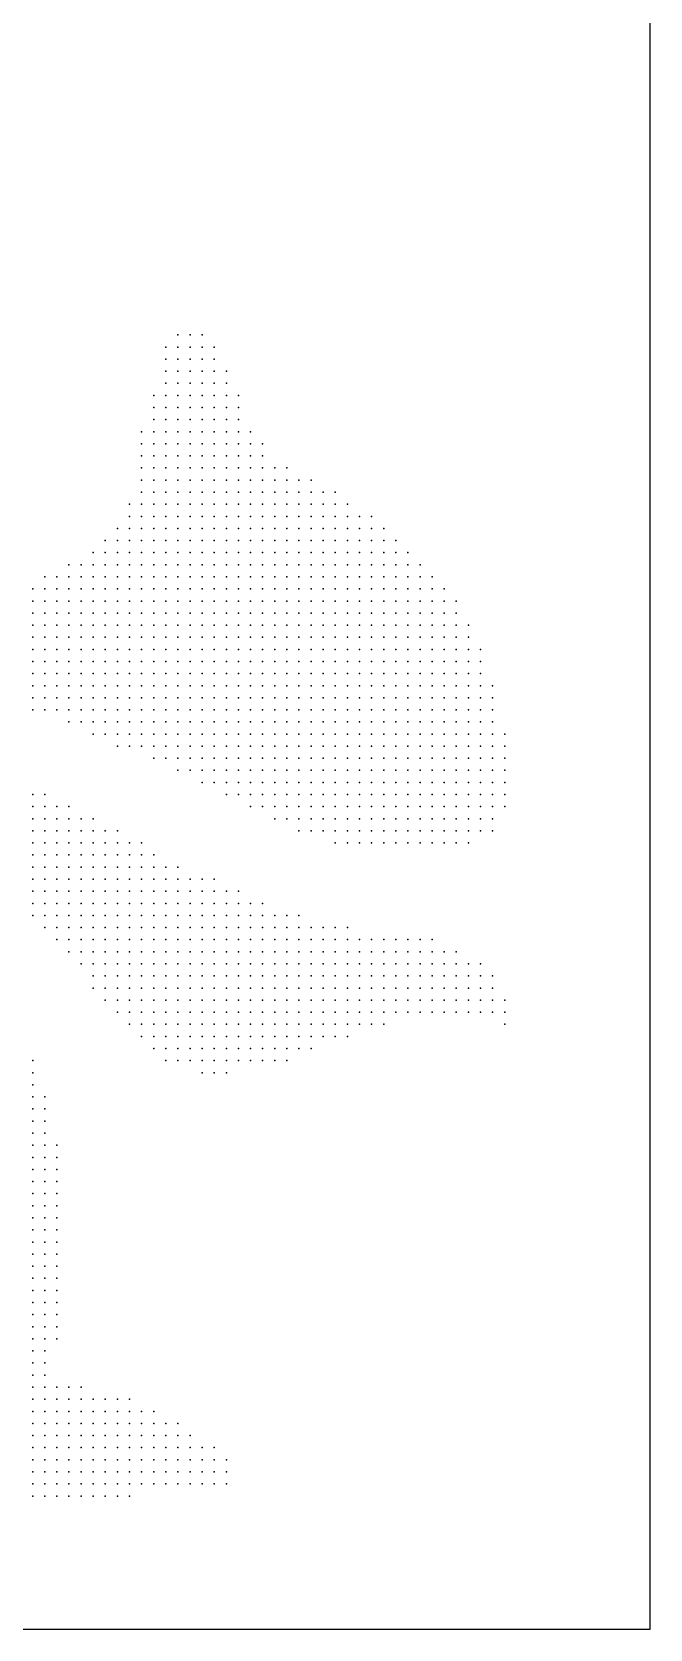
# Model space of a CAD drawing. Header units: millimetres. Extents: x 2848 to 6961, y 1568 to 7914.
# Drawn here: x 3087.2 to 3138.3, y 1580.3 to 1712.3 of the extents above; entities that cross this region are included whole.
import ezdxf

# ---------------------------------------------------------------- set-up
doc = ezdxf.new("R2010")
doc.units = ezdxf.units.MM
doc.header["$PDSIZE"] = -2

msp = doc.modelspace()

# ---------------------------------------------------------------- linework, layer by layer
msp.add_lwpolyline([(2998.28, 1580.29), (3138.28, 1580.29), (3138.28, 1720.29), (2998.28, 1720.29)], close=True)
at = {"color": 30, "true_color": 0xf0820b}
for p in [(3099.28, 1687.29), (3100.28, 1687.29), (3101.28, 1687.29), (3098.28, 1686.29), (3098.28, 1685.29), (3099.28, 1686.29), (3099.28, 1685.29), (3100.28, 1686.29), (3100.28, 1685.29), (3101.28, 1686.29), (3101.28, 1685.29), (3102.28, 1686.29), (3102.28, 1685.29), (3098.28, 1684.29), (3099.28, 1684.29), (3100.28, 1684.29), (3101.28, 1684.29), (3102.28, 1684.29), (3103.28, 1684.29), (3098.28, 1683.29), (3099.28, 1683.29), (3100.28, 1683.29), (3101.28, 1683.29), (3102.28, 1683.29), (3103.28, 1683.29), (3097.28, 1682.29), (3097.28, 1681.29), (3098.28, 1682.29), (3098.28, 1681.29), (3099.28, 1682.29), (3099.28, 1681.29), (3100.28, 1682.29), (3100.28, 1681.29), (3101.28, 1682.29), (3101.28, 1681.29), (3102.28, 1682.29), (3102.28, 1681.29), (3103.28, 1682.29), (3103.28, 1681.29), (3104.28, 1682.29), (3104.28, 1681.29), (3097.28, 1680.29), (3098.28, 1680.29), (3099.28, 1680.29), (3100.28, 1680.29), (3101.28, 1680.29), (3102.28, 1680.29), (3103.28, 1680.29), (3104.28, 1680.29), (3096.28, 1679.29), (3097.28, 1679.29), (3098.28, 1679.29), (3099.28, 1679.29), (3100.28, 1679.29), (3101.28, 1679.29), (3102.28, 1679.29), (3103.28, 1679.29), (3104.28, 1679.29), (3105.28, 1679.29), (3096.28, 1678.29), (3096.28, 1677.29), (3097.28, 1678.29), (3097.28, 1677.29), (3098.28, 1678.29), (3098.28, 1677.29), (3099.28, 1678.29), (3099.28, 1677.29), (3100.28, 1678.29), (3100.28, 1677.29), (3101.28, 1678.29), (3101.28, 1677.29), (3102.28, 1678.29), (3102.28, 1677.29), (3103.28, 1678.29), (3103.28, 1677.29), (3104.28, 1678.29), (3104.28, 1677.29), (3105.28, 1678.29), (3105.28, 1677.29), (3106.28, 1678.29), (3106.28, 1677.29), (3096.28, 1676.29), (3097.28, 1676.29), (3098.28, 1676.29), (3099.28, 1676.29), (3100.28, 1676.29), (3101.28, 1676.29), (3102.28, 1676.29), (3103.28, 1676.29), (3104.28, 1676.29), (3105.28, 1676.29), (3106.28, 1676.29), (3107.28, 1676.29), (3108.28, 1676.29), (3096.28, 1675.29), (3097.28, 1675.29), (3098.28, 1675.29), (3099.28, 1675.29), (3100.28, 1675.29), (3101.28, 1675.29), (3102.28, 1675.29), (3103.28, 1675.29), (3104.28, 1675.29), (3105.28, 1675.29), (3106.28, 1675.29), (3107.28, 1675.29), (3108.28, 1675.29), (3109.28, 1675.29), (3110.28, 1675.29), (3095.28, 1673.29), (3096.28, 1674.29), (3096.28, 1673.29), (3097.28, 1674.29), (3097.28, 1673.29), (3098.28, 1674.29), (3098.28, 1673.29), (3099.28, 1674.29), (3099.28, 1673.29), (3100.28, 1674.29), (3100.28, 1673.29), (3101.28, 1674.29), (3101.28, 1673.29), (3102.28, 1674.29), (3102.28, 1673.29), (3103.28, 1674.29), (3103.28, 1673.29), (3104.28, 1674.29), (3104.28, 1673.29), (3105.28, 1674.29), (3105.28, 1673.29), (3106.28, 1674.29), (3106.28, 1673.29), (3107.28, 1674.29), (3107.28, 1673.29), (3108.28, 1674.29), (3108.28, 1673.29), (3109.28, 1674.29), (3109.28, 1673.29), (3110.28, 1674.29), (3110.28, 1673.29), (3111.28, 1674.29), (3111.28, 1673.29), (3112.28, 1674.29), (3112.28, 1673.29), (3113.28, 1673.29), (3095.28, 1672.29), (3096.28, 1672.29), (3097.28, 1672.29), (3098.28, 1672.29), (3099.28, 1672.29), (3100.28, 1672.29), (3101.28, 1672.29), (3102.28, 1672.29), (3103.28, 1672.29), (3104.28, 1672.29), (3105.28, 1672.29), (3106.28, 1672.29), (3107.28, 1672.29), (3108.28, 1672.29), (3109.28, 1672.29), (3110.28, 1672.29), (3111.28, 1672.29), (3112.28, 1672.29), (3113.28, 1672.29), (3114.28, 1672.29), (3115.28, 1672.29), (3094.28, 1671.29), (3095.28, 1671.29), (3096.28, 1671.29), (3097.28, 1671.29), (3098.28, 1671.29), (3099.28, 1671.29), (3100.28, 1671.29), (3101.28, 1671.29), (3102.28, 1671.29), (3103.28, 1671.29), (3104.28, 1671.29), (3105.28, 1671.29), (3106.28, 1671.29), (3107.28, 1671.29), (3108.28, 1671.29), (3109.28, 1671.29), (3110.28, 1671.29), (3111.28, 1671.29), (3112.28, 1671.29), (3113.28, 1671.29), (3114.28, 1671.29), (3115.28, 1671.29), (3116.28, 1671.29), (3092.28, 1669.29), (3093.28, 1670.29), (3093.28, 1669.29), (3094.28, 1670.29), (3094.28, 1669.29), (3095.28, 1670.29), (3095.28, 1669.29), (3096.28, 1670.29), (3096.28, 1669.29), (3097.28, 1670.29), (3097.28, 1669.29), (3098.28, 1670.29), (3098.28, 1669.29), (3099.28, 1670.29), (3099.28, 1669.29), (3100.28, 1670.29), (3100.28, 1669.29), (3101.28, 1670.29), (3101.28, 1669.29), (3102.28, 1670.29), (3102.28, 1669.29), (3103.28, 1670.29), (3103.28, 1669.29), (3104.28, 1670.29), (3104.28, 1669.29), (3105.28, 1670.29), (3105.28, 1669.29), (3106.28, 1670.29), (3106.28, 1669.29), (3107.28, 1670.29), (3107.28, 1669.29), (3108.28, 1670.29), (3108.28, 1669.29), (3109.28, 1670.29), (3109.28, 1669.29), (3110.28, 1670.29), (3110.28, 1669.29), (3111.28, 1670.29), (3111.28, 1669.29), (3112.28, 1670.29), (3112.28, 1669.29), (3113.28, 1670.29), (3113.28, 1669.29), (3114.28, 1670.29), (3114.28, 1669.29), (3115.28, 1670.29), (3115.28, 1669.29), (3116.28, 1670.29), (3116.28, 1669.29), (3117.28, 1670.29), (3117.28, 1669.29), (3118.28, 1669.29), (3090.28, 1668.29), (3091.28, 1668.29), (3092.28, 1668.29), (3093.28, 1668.29), (3094.28, 1668.29), (3095.28, 1668.29), (3096.28, 1668.29), (3097.28, 1668.29), (3098.28, 1668.29), (3099.28, 1668.29), (3100.28, 1668.29), (3101.28, 1668.29), (3102.28, 1668.29), (3103.28, 1668.29), (3104.28, 1668.29), (3105.28, 1668.29), (3106.28, 1668.29), (3107.28, 1668.29), (3108.28, 1668.29), (3109.28, 1668.29), (3110.28, 1668.29), (3111.28, 1668.29), (3112.28, 1668.29), (3113.28, 1668.29), (3114.28, 1668.29), (3115.28, 1668.29), (3116.28, 1668.29), (3117.28, 1668.29), (3118.28, 1668.29), (3119.28, 1668.29), (3088.28, 1667.29), (3089.28, 1667.29), (3090.28, 1667.29), (3091.28, 1667.29), (3092.28, 1667.29), (3093.28, 1667.29), (3094.28, 1667.29), (3095.28, 1667.29), (3096.28, 1667.29), (3097.28, 1667.29), (3098.28, 1667.29), (3099.28, 1667.29), (3100.28, 1667.29), (3101.28, 1667.29), (3102.28, 1667.29), (3103.28, 1667.29), (3104.28, 1667.29), (3105.28, 1667.29), (3106.28, 1667.29), (3107.28, 1667.29), (3108.28, 1667.29), (3109.28, 1667.29), (3110.28, 1667.29), (3111.28, 1667.29), (3112.28, 1667.29), (3113.28, 1667.29), (3114.28, 1667.29), (3115.28, 1667.29), (3116.28, 1667.29), (3117.28, 1667.29), (3118.28, 1667.29), (3119.28, 1667.29), (3120.28, 1667.29), (3087.28, 1666.29), (3087.28, 1665.29), (3088.28, 1666.29), (3088.28, 1665.29), (3089.28, 1666.29), (3089.28, 1665.29), (3090.28, 1666.29), (3090.28, 1665.29), (3091.28, 1666.29), (3091.28, 1665.29), (3092.28, 1666.29), (3092.28, 1665.29), (3093.28, 1666.29), (3093.28, 1665.29), (3094.28, 1666.29), (3094.28, 1665.29), (3095.28, 1666.29), (3095.28, 1665.29), (3096.28, 1666.29), (3096.28, 1665.29), (3097.28, 1666.29), (3097.28, 1665.29), (3098.28, 1666.29), (3098.28, 1665.29), (3099.28, 1666.29), (3099.28, 1665.29), (3100.28, 1666.29), (3100.28, 1665.29), (3101.28, 1666.29), (3101.28, 1665.29), (3102.28, 1666.29), (3102.28, 1665.29), (3103.28, 1666.29), (3103.28, 1665.29), (3104.28, 1666.29), (3104.28, 1665.29), (3105.28, 1666.29), (3105.28, 1665.29), (3106.28, 1666.29), (3106.28, 1665.29), (3107.28, 1666.29), (3107.28, 1665.29), (3108.28, 1666.29), (3108.28, 1665.29), (3109.28, 1666.29), (3109.28, 1665.29), (3110.28, 1666.29), (3110.28, 1665.29), (3111.28, 1666.29), (3111.28, 1665.29), (3112.28, 1666.29), (3112.28, 1665.29), (3113.28, 1666.29), (3113.28, 1665.29), (3114.28, 1666.29), (3114.28, 1665.29), (3115.28, 1666.29), (3115.28, 1665.29), (3116.28, 1666.29), (3116.28, 1665.29), (3117.28, 1666.29), (3117.28, 1665.29), (3118.28, 1666.29), (3118.28, 1665.29), (3119.28, 1666.29), (3119.28, 1665.29), (3120.28, 1666.29), (3120.28, 1665.29), (3121.28, 1666.29), (3121.28, 1665.29), (3122.28, 1665.29), (3087.28, 1664.29), (3088.28, 1664.29), (3089.28, 1664.29), (3090.28, 1664.29), (3091.28, 1664.29), (3092.28, 1664.29), (3093.28, 1664.29), (3094.28, 1664.29), (3095.28, 1664.29), (3096.28, 1664.29), (3097.28, 1664.29), (3098.28, 1664.29), (3099.28, 1664.29), (3100.28, 1664.29), (3101.28, 1664.29), (3102.28, 1664.29), (3103.28, 1664.29), (3104.28, 1664.29), (3105.28, 1664.29), (3106.28, 1664.29), (3107.28, 1664.29), (3108.28, 1664.29), (3109.28, 1664.29), (3110.28, 1664.29), (3111.28, 1664.29), (3112.28, 1664.29), (3113.28, 1664.29), (3114.28, 1664.29), (3115.28, 1664.29), (3116.28, 1664.29), (3117.28, 1664.29), (3118.28, 1664.29), (3119.28, 1664.29), (3120.28, 1664.29), (3121.28, 1664.29), (3122.28, 1664.29), (3087.28, 1663.29), (3088.28, 1663.29), (3089.28, 1663.29), (3090.28, 1663.29), (3091.28, 1663.29), (3092.28, 1663.29), (3093.28, 1663.29), (3094.28, 1663.29), (3095.28, 1663.29), (3096.28, 1663.29), (3097.28, 1663.29), (3098.28, 1663.29), (3099.28, 1663.29), (3100.28, 1663.29), (3101.28, 1663.29), (3102.28, 1663.29), (3103.28, 1663.29), (3104.28, 1663.29), (3105.28, 1663.29), (3106.28, 1663.29), (3107.28, 1663.29), (3108.28, 1663.29), (3109.28, 1663.29), (3110.28, 1663.29), (3111.28, 1663.29), (3112.28, 1663.29), (3113.28, 1663.29), (3114.28, 1663.29), (3115.28, 1663.29), (3116.28, 1663.29), (3117.28, 1663.29), (3118.28, 1663.29), (3119.28, 1663.29), (3120.28, 1663.29), (3121.28, 1663.29), (3122.28, 1663.29), (3123.28, 1663.29), (3087.28, 1662.29), (3087.28, 1661.29), (3088.28, 1662.29), (3088.28, 1661.29), (3089.28, 1662.29), (3089.28, 1661.29), (3090.28, 1662.29), (3090.28, 1661.29), (3091.28, 1662.29), (3091.28, 1661.29), (3092.28, 1662.29), (3092.28, 1661.29), (3093.28, 1662.29), (3093.28, 1661.29), (3094.28, 1662.29), (3094.28, 1661.29), (3095.28, 1662.29), (3095.28, 1661.29), (3096.28, 1662.29), (3096.28, 1661.29), (3097.28, 1662.29), (3097.28, 1661.29), (3098.28, 1662.29), (3098.28, 1661.29), (3099.28, 1662.29), (3099.28, 1661.29), (3100.28, 1662.29), (3100.28, 1661.29), (3101.28, 1662.29), (3101.28, 1661.29), (3102.28, 1662.29), (3102.28, 1661.29), (3103.28, 1662.29), (3103.28, 1661.29), (3104.28, 1662.29), (3104.28, 1661.29), (3105.28, 1662.29), (3105.28, 1661.29), (3106.28, 1662.29), (3106.28, 1661.29), (3107.28, 1662.29), (3107.28, 1661.29), (3108.28, 1662.29), (3108.28, 1661.29), (3109.28, 1662.29), (3109.28, 1661.29), (3110.28, 1662.29), (3110.28, 1661.29), (3111.28, 1662.29), (3111.28, 1661.29), (3112.28, 1662.29), (3112.28, 1661.29), (3113.28, 1662.29), (3113.28, 1661.29), (3114.28, 1662.29), (3114.28, 1661.29), (3115.28, 1662.29), (3115.28, 1661.29), (3116.28, 1662.29), (3116.28, 1661.29), (3117.28, 1662.29), (3117.28, 1661.29), (3118.28, 1662.29), (3118.28, 1661.29), (3119.28, 1662.29), (3119.28, 1661.29), (3120.28, 1662.29), (3120.28, 1661.29), (3121.28, 1662.29), (3121.28, 1661.29), (3122.28, 1662.29), (3122.28, 1661.29), (3123.28, 1662.29), (3123.28, 1661.29), (3124.28, 1661.29), (3087.28, 1660.29), (3088.28, 1660.29), (3089.28, 1660.29), (3090.28, 1660.29), (3091.28, 1660.29), (3092.28, 1660.29), (3093.28, 1660.29), (3094.28, 1660.29), (3095.28, 1660.29), (3096.28, 1660.29), (3097.28, 1660.29), (3098.28, 1660.29), (3099.28, 1660.29), (3100.28, 1660.29), (3101.28, 1660.29), (3102.28, 1660.29), (3103.28, 1660.29), (3104.28, 1660.29), (3105.28, 1660.29), (3106.28, 1660.29), (3107.28, 1660.29), (3108.28, 1660.29), (3109.28, 1660.29), (3110.28, 1660.29), (3111.28, 1660.29), (3112.28, 1660.29), (3113.28, 1660.29), (3114.28, 1660.29), (3115.28, 1660.29), (3116.28, 1660.29), (3117.28, 1660.29), (3118.28, 1660.29), (3119.28, 1660.29), (3120.28, 1660.29), (3121.28, 1660.29), (3122.28, 1660.29), (3123.28, 1660.29), (3124.28, 1660.29), (3087.28, 1659.29), (3088.28, 1659.29), (3089.28, 1659.29), (3090.28, 1659.29), (3091.28, 1659.29), (3092.28, 1659.29), (3093.28, 1659.29), (3094.28, 1659.29), (3095.28, 1659.29), (3096.28, 1659.29), (3097.28, 1659.29), (3098.28, 1659.29), (3099.28, 1659.29), (3100.28, 1659.29), (3101.28, 1659.29), (3102.28, 1659.29), (3103.28, 1659.29), (3104.28, 1659.29), (3105.28, 1659.29), (3106.28, 1659.29), (3107.28, 1659.29), (3108.28, 1659.29), (3109.28, 1659.29), (3110.28, 1659.29), (3111.28, 1659.29), (3112.28, 1659.29), (3113.28, 1659.29), (3114.28, 1659.29), (3115.28, 1659.29), (3116.28, 1659.29), (3117.28, 1659.29), (3118.28, 1659.29), (3119.28, 1659.29), (3120.28, 1659.29), (3121.28, 1659.29), (3122.28, 1659.29), (3123.28, 1659.29), (3124.28, 1659.29), (3087.28, 1658.29), (3087.28, 1657.29), (3088.28, 1658.29), (3088.28, 1657.29), (3089.28, 1658.29), (3089.28, 1657.29), (3090.28, 1658.29), (3090.28, 1657.29), (3091.28, 1658.29), (3091.28, 1657.29), (3092.28, 1658.29), (3092.28, 1657.29), (3093.28, 1658.29), (3093.28, 1657.29), (3094.28, 1658.29), (3094.28, 1657.29), (3095.28, 1658.29), (3095.28, 1657.29), (3096.28, 1658.29), (3096.28, 1657.29), (3097.28, 1658.29), (3097.28, 1657.29), (3098.28, 1658.29), (3098.28, 1657.29), (3099.28, 1658.29), (3099.28, 1657.29), (3100.28, 1658.29), (3100.28, 1657.29), (3101.28, 1658.29), (3101.28, 1657.29), (3102.28, 1658.29), (3102.28, 1657.29), (3103.28, 1658.29), (3103.28, 1657.29), (3104.28, 1658.29), (3104.28, 1657.29), (3105.28, 1658.29), (3105.28, 1657.29), (3106.28, 1658.29), (3106.28, 1657.29), (3107.28, 1658.29), (3107.28, 1657.29), (3108.28, 1658.29), (3108.28, 1657.29), (3109.28, 1658.29), (3109.28, 1657.29), (3110.28, 1658.29), (3110.28, 1657.29), (3111.28, 1658.29), (3111.28, 1657.29), (3112.28, 1658.29), (3112.28, 1657.29), (3113.28, 1658.29), (3113.28, 1657.29), (3114.28, 1658.29), (3114.28, 1657.29), (3115.28, 1658.29), (3115.28, 1657.29), (3116.28, 1658.29), (3116.28, 1657.29), (3117.28, 1658.29), (3117.28, 1657.29), (3118.28, 1658.29), (3118.28, 1657.29), (3119.28, 1658.29), (3119.28, 1657.29), (3120.28, 1658.29), (3120.28, 1657.29), (3121.28, 1658.29), (3121.28, 1657.29), (3122.28, 1658.29), (3122.28, 1657.29), (3123.28, 1658.29), (3123.28, 1657.29), (3124.28, 1658.29), (3124.28, 1657.29), (3125.28, 1658.29), (3125.28, 1657.29), (3087.28, 1656.29), (3088.28, 1656.29), (3089.28, 1656.29), (3090.28, 1656.29), (3091.28, 1656.29), (3092.28, 1656.29), (3093.28, 1656.29), (3094.28, 1656.29), (3095.28, 1656.29), (3096.28, 1656.29), (3097.28, 1656.29), (3098.28, 1656.29), (3099.28, 1656.29), (3100.28, 1656.29), (3101.28, 1656.29), (3102.28, 1656.29), (3103.28, 1656.29), (3104.28, 1656.29), (3105.28, 1656.29), (3106.28, 1656.29), (3107.28, 1656.29), (3108.28, 1656.29), (3109.28, 1656.29), (3110.28, 1656.29), (3111.28, 1656.29), (3112.28, 1656.29), (3113.28, 1656.29), (3114.28, 1656.29), (3115.28, 1656.29), (3116.28, 1656.29), (3117.28, 1656.29), (3118.28, 1656.29), (3119.28, 1656.29), (3120.28, 1656.29), (3121.28, 1656.29), (3122.28, 1656.29), (3123.28, 1656.29), (3124.28, 1656.29), (3125.28, 1656.29), (3090.28, 1655.29), (3091.28, 1655.29), (3092.28, 1655.29), (3093.28, 1655.29), (3094.28, 1655.29), (3095.28, 1655.29), (3096.28, 1655.29), (3097.28, 1655.29), (3098.28, 1655.29), (3099.28, 1655.29), (3100.28, 1655.29), (3101.28, 1655.29), (3102.28, 1655.29), (3103.28, 1655.29), (3104.28, 1655.29), (3105.28, 1655.29), (3106.28, 1655.29), (3107.28, 1655.29), (3108.28, 1655.29), (3109.28, 1655.29), (3110.28, 1655.29), (3111.28, 1655.29), (3112.28, 1655.29), (3113.28, 1655.29), (3114.28, 1655.29), (3115.28, 1655.29), (3116.28, 1655.29), (3117.28, 1655.29), (3118.28, 1655.29), (3119.28, 1655.29), (3120.28, 1655.29), (3121.28, 1655.29), (3122.28, 1655.29), (3123.28, 1655.29), (3124.28, 1655.29), (3125.28, 1655.29), (3092.28, 1654.29), (3093.28, 1654.29), (3094.28, 1654.29), (3095.28, 1654.29), (3096.28, 1654.29), (3097.28, 1654.29), (3098.28, 1654.29), (3099.28, 1654.29), (3100.28, 1654.29), (3101.28, 1654.29), (3102.28, 1654.29), (3103.28, 1654.29), (3104.28, 1654.29), (3105.28, 1654.29), (3106.28, 1654.29), (3107.28, 1654.29), (3108.28, 1654.29), (3109.28, 1654.29), (3110.28, 1654.29), (3111.28, 1654.29), (3112.28, 1654.29), (3113.28, 1654.29), (3114.28, 1654.29), (3115.28, 1654.29), (3116.28, 1654.29), (3117.28, 1654.29), (3118.28, 1654.29), (3119.28, 1654.29), (3120.28, 1654.29), (3121.28, 1654.29), (3122.28, 1654.29), (3123.28, 1654.29), (3124.28, 1654.29), (3125.28, 1654.29), (3126.28, 1654.29), (3094.28, 1653.29), (3095.28, 1653.29), (3096.28, 1653.29), (3097.28, 1653.29), (3097.28, 1652.29), (3098.28, 1653.29), (3098.28, 1652.29), (3099.28, 1653.29), (3099.28, 1652.29), (3100.28, 1653.29), (3100.28, 1652.29), (3101.28, 1653.29), (3101.28, 1652.29), (3102.28, 1653.29), (3102.28, 1652.29), (3103.28, 1653.29), (3103.28, 1652.29), (3104.28, 1653.29), (3104.28, 1652.29), (3105.28, 1653.29), (3105.28, 1652.29), (3106.28, 1653.29), (3106.28, 1652.29), (3107.28, 1653.29), (3107.28, 1652.29), (3108.28, 1653.29), (3108.28, 1652.29), (3109.28, 1653.29), (3109.28, 1652.29), (3110.28, 1653.29), (3110.28, 1652.29), (3111.28, 1653.29), (3111.28, 1652.29), (3112.28, 1653.29), (3112.28, 1652.29), (3113.28, 1653.29), (3113.28, 1652.29), (3114.28, 1653.29), (3114.28, 1652.29), (3115.28, 1653.29), (3115.28, 1652.29), (3116.28, 1653.29), (3116.28, 1652.29), (3117.28, 1653.29), (3117.28, 1652.29), (3118.28, 1653.29), (3118.28, 1652.29), (3119.28, 1653.29), (3119.28, 1652.29), (3120.28, 1653.29), (3120.28, 1652.29), (3121.28, 1653.29), (3121.28, 1652.29), (3122.28, 1653.29), (3122.28, 1652.29), (3123.28, 1653.29), (3123.28, 1652.29), (3124.28, 1653.29), (3124.28, 1652.29), (3125.28, 1653.29), (3125.28, 1652.29), (3126.28, 1653.29), (3126.28, 1652.29), (3099.28, 1651.29), (3100.28, 1651.29), (3101.28, 1651.29), (3102.28, 1651.29), (3103.28, 1651.29), (3104.28, 1651.29), (3105.28, 1651.29), (3106.28, 1651.29), (3107.28, 1651.29), (3108.28, 1651.29), (3109.28, 1651.29), (3110.28, 1651.29), (3111.28, 1651.29), (3112.28, 1651.29), (3113.28, 1651.29), (3114.28, 1651.29), (3115.28, 1651.29), (3116.28, 1651.29), (3117.28, 1651.29), (3118.28, 1651.29), (3119.28, 1651.29), (3120.28, 1651.29), (3121.28, 1651.29), (3122.28, 1651.29), (3123.28, 1651.29), (3124.28, 1651.29), (3125.28, 1651.29), (3126.28, 1651.29), (3101.28, 1650.29), (3102.28, 1650.29), (3103.28, 1650.29), (3104.28, 1650.29), (3105.28, 1650.29), (3106.28, 1650.29), (3107.28, 1650.29), (3108.28, 1650.29), (3109.28, 1650.29), (3110.28, 1650.29), (3111.28, 1650.29), (3112.28, 1650.29), (3113.28, 1650.29), (3114.28, 1650.29), (3115.28, 1650.29), (3116.28, 1650.29), (3117.28, 1650.29), (3118.28, 1650.29), (3119.28, 1650.29), (3120.28, 1650.29), (3121.28, 1650.29), (3122.28, 1650.29), (3123.28, 1650.29), (3124.28, 1650.29), (3125.28, 1650.29), (3126.28, 1650.29), (3087.28, 1649.29), (3087.28, 1648.29), (3088.28, 1649.29), (3088.28, 1648.29), (3089.28, 1648.29), (3090.28, 1648.29), (3103.28, 1649.29), (3104.28, 1649.29), (3105.28, 1649.29), (3105.28, 1648.29), (3106.28, 1649.29), (3106.28, 1648.29), (3107.28, 1649.29), (3107.28, 1648.29), (3108.28, 1649.29), (3108.28, 1648.29), (3109.28, 1649.29), (3109.28, 1648.29), (3110.28, 1649.29), (3110.28, 1648.29), (3111.28, 1649.29), (3111.28, 1648.29), (3112.28, 1649.29), (3112.28, 1648.29), (3113.28, 1649.29), (3113.28, 1648.29), (3114.28, 1649.29), (3114.28, 1648.29), (3115.28, 1649.29), (3115.28, 1648.29), (3116.28, 1649.29), (3116.28, 1648.29), (3117.28, 1649.29), (3117.28, 1648.29), (3118.28, 1649.29), (3118.28, 1648.29), (3119.28, 1649.29), (3119.28, 1648.29), (3120.28, 1649.29), (3120.28, 1648.29), (3121.28, 1649.29), (3121.28, 1648.29), (3122.28, 1649.29), (3122.28, 1648.29), (3123.28, 1649.29), (3123.28, 1648.29), (3124.28, 1649.29), (3124.28, 1648.29), (3125.28, 1649.29), (3125.28, 1648.29), (3126.28, 1649.29), (3126.28, 1648.29), (3087.28, 1647.29), (3088.28, 1647.29), (3089.28, 1647.29), (3090.28, 1647.29), (3091.28, 1647.29), (3092.28, 1647.29), (3107.28, 1647.29), (3108.28, 1647.29), (3109.28, 1647.29), (3110.28, 1647.29), (3111.28, 1647.29), (3112.28, 1647.29), (3113.28, 1647.29), (3114.28, 1647.29), (3115.28, 1647.29), (3116.28, 1647.29), (3117.28, 1647.29), (3118.28, 1647.29), (3119.28, 1647.29), (3120.28, 1647.29), (3121.28, 1647.29), (3122.28, 1647.29), (3123.28, 1647.29), (3124.28, 1647.29), (3125.28, 1647.29), (3087.28, 1646.29), (3088.28, 1646.29), (3089.28, 1646.29), (3090.28, 1646.29), (3091.28, 1646.29), (3092.28, 1646.29), (3093.28, 1646.29), (3094.28, 1646.29), (3109.28, 1646.29), (3110.28, 1646.29), (3111.28, 1646.29), (3112.28, 1646.29), (3113.28, 1646.29), (3114.28, 1646.29), (3115.28, 1646.29), (3116.28, 1646.29), (3117.28, 1646.29), (3118.28, 1646.29), (3119.28, 1646.29), (3120.28, 1646.29), (3121.28, 1646.29), (3122.28, 1646.29), (3123.28, 1646.29), (3124.28, 1646.29), (3125.28, 1646.29), (3087.28, 1645.29), (3087.28, 1644.29), (3088.28, 1645.29), (3088.28, 1644.29), (3089.28, 1645.29), (3089.28, 1644.29), (3090.28, 1645.29), (3090.28, 1644.29), (3091.28, 1645.29), (3091.28, 1644.29), (3092.28, 1645.29), (3092.28, 1644.29), (3093.28, 1645.29), (3093.28, 1644.29), (3094.28, 1645.29), (3094.28, 1644.29), (3095.28, 1645.29), (3095.28, 1644.29), (3096.28, 1645.29), (3096.28, 1644.29), (3097.28, 1644.29), (3112.28, 1645.29), (3113.28, 1645.29), (3114.28, 1645.29), (3115.28, 1645.29), (3116.28, 1645.29), (3117.28, 1645.29), (3118.28, 1645.29), (3119.28, 1645.29), (3120.28, 1645.29), (3121.28, 1645.29), (3122.28, 1645.29), (3123.28, 1645.29), (3087.28, 1643.29), (3088.28, 1643.29), (3089.28, 1643.29), (3090.28, 1643.29), (3091.28, 1643.29), (3092.28, 1643.29), (3093.28, 1643.29), (3094.28, 1643.29), (3095.28, 1643.29), (3096.28, 1643.29), (3097.28, 1643.29), (3098.28, 1643.29), (3099.28, 1643.29), (3087.28, 1642.29), (3088.28, 1642.29), (3089.28, 1642.29), (3090.28, 1642.29), (3091.28, 1642.29), (3092.28, 1642.29), (3093.28, 1642.29), (3094.28, 1642.29), (3095.28, 1642.29), (3096.28, 1642.29), (3097.28, 1642.29), (3098.28, 1642.29), (3099.28, 1642.29), (3100.28, 1642.29), (3101.28, 1642.29), (3102.28, 1642.29), (3087.28, 1641.29), (3087.28, 1640.29), (3088.28, 1641.29), (3088.28, 1640.29), (3089.28, 1641.29), (3089.28, 1640.29), (3090.28, 1641.29), (3090.28, 1640.29), (3091.28, 1641.29), (3091.28, 1640.29), (3092.28, 1641.29), (3092.28, 1640.29), (3093.28, 1641.29), (3093.28, 1640.29), (3094.28, 1641.29), (3094.28, 1640.29), (3095.28, 1641.29), (3095.28, 1640.29), (3096.28, 1641.29), (3096.28, 1640.29), (3097.28, 1641.29), (3097.28, 1640.29), (3098.28, 1641.29), (3098.28, 1640.29), (3099.28, 1641.29), (3099.28, 1640.29), (3100.28, 1641.29), (3100.28, 1640.29), (3101.28, 1641.29), (3101.28, 1640.29), (3102.28, 1641.29), (3102.28, 1640.29), (3103.28, 1641.29), (3103.28, 1640.29), (3104.28, 1641.29), (3104.28, 1640.29), (3105.28, 1640.29), (3106.28, 1640.29), (3087.28, 1639.29), (3088.28, 1639.29), (3089.28, 1639.29), (3090.28, 1639.29), (3091.28, 1639.29), (3092.28, 1639.29), (3093.28, 1639.29), (3094.28, 1639.29), (3095.28, 1639.29), (3096.28, 1639.29), (3097.28, 1639.29), (3098.28, 1639.29), (3099.28, 1639.29), (3100.28, 1639.29), (3101.28, 1639.29), (3102.28, 1639.29), (3103.28, 1639.29), (3104.28, 1639.29), (3105.28, 1639.29), (3106.28, 1639.29), (3107.28, 1639.29), (3108.28, 1639.29), (3109.28, 1639.29), (3088.28, 1638.29), (3089.28, 1638.29), (3090.28, 1638.29), (3091.28, 1638.29), (3092.28, 1638.29), (3093.28, 1638.29), (3094.28, 1638.29), (3095.28, 1638.29), (3096.28, 1638.29), (3097.28, 1638.29), (3098.28, 1638.29), (3099.28, 1638.29), (3100.28, 1638.29), (3101.28, 1638.29), (3102.28, 1638.29), (3103.28, 1638.29), (3104.28, 1638.29), (3105.28, 1638.29), (3106.28, 1638.29), (3107.28, 1638.29), (3108.28, 1638.29), (3109.28, 1638.29), (3110.28, 1638.29), (3111.28, 1638.29), (3112.28, 1638.29), (3113.28, 1638.29), (3089.28, 1637.29), (3090.28, 1637.29), (3090.28, 1636.29), (3091.28, 1637.29), (3091.28, 1636.29), (3092.28, 1637.29), (3092.28, 1636.29), (3093.28, 1637.29), (3093.28, 1636.29), (3094.28, 1637.29), (3094.28, 1636.29), (3095.28, 1637.29), (3095.28, 1636.29), (3096.28, 1637.29), (3096.28, 1636.29), (3097.28, 1637.29), (3097.28, 1636.29), (3098.28, 1637.29), (3098.28, 1636.29), (3099.28, 1637.29), (3099.28, 1636.29), (3100.28, 1637.29), (3100.28, 1636.29), (3101.28, 1637.29), (3101.28, 1636.29), (3102.28, 1637.29), (3102.28, 1636.29), (3103.28, 1637.29), (3103.28, 1636.29), (3104.28, 1637.29), (3104.28, 1636.29), (3105.28, 1637.29), (3105.28, 1636.29), (3106.28, 1637.29), (3106.28, 1636.29), (3107.28, 1637.29), (3107.28, 1636.29), (3108.28, 1637.29), (3108.28, 1636.29), (3109.28, 1637.29), (3109.28, 1636.29), (3110.28, 1637.29), (3110.28, 1636.29), (3111.28, 1637.29), (3111.28, 1636.29), (3112.28, 1637.29), (3112.28, 1636.29), (3113.28, 1637.29), (3113.28, 1636.29), (3114.28, 1637.29), (3114.28, 1636.29), (3115.28, 1637.29), (3115.28, 1636.29), (3116.28, 1637.29), (3116.28, 1636.29), (3117.28, 1637.29), (3117.28, 1636.29), (3118.28, 1637.29), (3118.28, 1636.29), (3119.28, 1637.29), (3119.28, 1636.29), (3120.28, 1637.29), (3120.28, 1636.29), (3121.28, 1636.29), (3122.28, 1636.29), (3091.28, 1635.29), (3092.28, 1635.29), (3093.28, 1635.29), (3094.28, 1635.29), (3095.28, 1635.29), (3096.28, 1635.29), (3097.28, 1635.29), (3098.28, 1635.29), (3099.28, 1635.29), (3100.28, 1635.29), (3101.28, 1635.29), (3102.28, 1635.29), (3103.28, 1635.29), (3104.28, 1635.29), (3105.28, 1635.29), (3106.28, 1635.29), (3107.28, 1635.29), (3108.28, 1635.29), (3109.28, 1635.29), (3110.28, 1635.29), (3111.28, 1635.29), (3112.28, 1635.29), (3113.28, 1635.29), (3114.28, 1635.29), (3115.28, 1635.29), (3116.28, 1635.29), (3117.28, 1635.29), (3118.28, 1635.29), (3119.28, 1635.29), (3120.28, 1635.29), (3121.28, 1635.29), (3122.28, 1635.29), (3123.28, 1635.29), (3124.28, 1635.29), (3092.28, 1634.29), (3093.28, 1634.29), (3094.28, 1634.29), (3095.28, 1634.29), (3096.28, 1634.29), (3097.28, 1634.29), (3098.28, 1634.29), (3099.28, 1634.29), (3100.28, 1634.29), (3101.28, 1634.29), (3102.28, 1634.29), (3103.28, 1634.29), (3104.28, 1634.29), (3105.28, 1634.29), (3106.28, 1634.29), (3107.28, 1634.29), (3108.28, 1634.29), (3109.28, 1634.29), (3110.28, 1634.29), (3111.28, 1634.29), (3112.28, 1634.29), (3113.28, 1634.29), (3114.28, 1634.29), (3115.28, 1634.29), (3116.28, 1634.29), (3117.28, 1634.29), (3118.28, 1634.29), (3119.28, 1634.29), (3120.28, 1634.29), (3121.28, 1634.29), (3122.28, 1634.29), (3123.28, 1634.29), (3124.28, 1634.29), (3125.28, 1634.29), (3092.28, 1633.29), (3093.28, 1633.29), (3093.28, 1632.29), (3094.28, 1633.29), (3094.28, 1632.29), (3095.28, 1633.29), (3095.28, 1632.29), (3096.28, 1633.29), (3096.28, 1632.29), (3097.28, 1633.29), (3097.28, 1632.29), (3098.28, 1633.29), (3098.28, 1632.29), (3099.28, 1633.29), (3099.28, 1632.29), (3100.28, 1633.29), (3100.28, 1632.29), (3101.28, 1633.29), (3101.28, 1632.29), (3102.28, 1633.29), (3102.28, 1632.29), (3103.28, 1633.29), (3103.28, 1632.29), (3104.28, 1633.29), (3104.28, 1632.29), (3105.28, 1633.29), (3105.28, 1632.29), (3106.28, 1633.29), (3106.28, 1632.29), (3107.28, 1633.29), (3107.28, 1632.29), (3108.28, 1633.29), (3108.28, 1632.29), (3109.28, 1633.29), (3109.28, 1632.29), (3110.28, 1633.29), (3110.28, 1632.29), (3111.28, 1633.29), (3111.28, 1632.29), (3112.28, 1633.29), (3112.28, 1632.29), (3113.28, 1633.29), (3113.28, 1632.29), (3114.28, 1633.29), (3114.28, 1632.29), (3115.28, 1633.29), (3115.28, 1632.29), (3116.28, 1633.29), (3116.28, 1632.29), (3117.28, 1633.29), (3117.28, 1632.29), (3118.28, 1633.29), (3118.28, 1632.29), (3119.28, 1633.29), (3119.28, 1632.29), (3120.28, 1633.29), (3120.28, 1632.29), (3121.28, 1633.29), (3121.28, 1632.29), (3122.28, 1633.29), (3122.28, 1632.29), (3123.28, 1633.29), (3123.28, 1632.29), (3124.28, 1633.29), (3124.28, 1632.29), (3125.28, 1633.29), (3125.28, 1632.29), (3126.28, 1632.29), (3094.28, 1631.29), (3095.28, 1631.29), (3096.28, 1631.29), (3097.28, 1631.29), (3098.28, 1631.29), (3099.28, 1631.29), (3100.28, 1631.29), (3101.28, 1631.29), (3102.28, 1631.29), (3103.28, 1631.29), (3104.28, 1631.29), (3105.28, 1631.29), (3106.28, 1631.29), (3107.28, 1631.29), (3108.28, 1631.29), (3109.28, 1631.29), (3110.28, 1631.29), (3111.28, 1631.29), (3112.28, 1631.29), (3113.28, 1631.29), (3114.28, 1631.29), (3115.28, 1631.29), (3116.28, 1631.29), (3117.28, 1631.29), (3118.28, 1631.29), (3119.28, 1631.29), (3120.28, 1631.29), (3121.28, 1631.29), (3122.28, 1631.29), (3123.28, 1631.29), (3124.28, 1631.29), (3125.28, 1631.29), (3126.28, 1631.29), (3095.28, 1630.29), (3096.28, 1630.29), (3097.28, 1630.29), (3098.28, 1630.29), (3099.28, 1630.29), (3100.28, 1630.29), (3101.28, 1630.29), (3102.28, 1630.29), (3103.28, 1630.29), (3104.28, 1630.29), (3105.28, 1630.29), (3106.28, 1630.29), (3107.28, 1630.29), (3108.28, 1630.29), (3109.28, 1630.29), (3110.28, 1630.29), (3111.28, 1630.29), (3112.28, 1630.29), (3113.28, 1630.29), (3114.28, 1630.29), (3115.28, 1630.29), (3116.28, 1630.29), (3126.28, 1630.29), (3096.28, 1629.29), (3097.28, 1629.29), (3097.28, 1628.29), (3098.28, 1629.29), (3098.28, 1628.29), (3099.28, 1629.29), (3099.28, 1628.29), (3100.28, 1629.29), (3100.28, 1628.29), (3101.28, 1629.29), (3101.28, 1628.29), (3102.28, 1629.29), (3102.28, 1628.29), (3103.28, 1629.29), (3103.28, 1628.29), (3104.28, 1629.29), (3104.28, 1628.29), (3105.28, 1629.29), (3105.28, 1628.29), (3106.28, 1629.29), (3106.28, 1628.29), (3107.28, 1629.29), (3107.28, 1628.29), (3108.28, 1629.29), (3108.28, 1628.29), (3109.28, 1629.29), (3109.28, 1628.29), (3110.28, 1629.29), (3110.28, 1628.29), (3111.28, 1629.29), (3112.28, 1629.29), (3113.28, 1629.29), (3087.28, 1627.29), (3098.28, 1627.29), (3099.28, 1627.29), (3100.28, 1627.29), (3101.28, 1627.29), (3102.28, 1627.29), (3103.28, 1627.29), (3104.28, 1627.29), (3105.28, 1627.29), (3106.28, 1627.29), (3107.28, 1627.29), (3108.28, 1627.29), (3087.28, 1626.29), (3101.28, 1626.29), (3102.28, 1626.29), (3103.28, 1626.29), (3087.28, 1625.29), (3087.28, 1624.29), (3088.28, 1624.29), (3087.28, 1623.29), (3088.28, 1623.29), (3087.28, 1622.29), (3088.28, 1622.29), (3087.28, 1621.29), (3087.28, 1620.29), (3088.28, 1621.29), (3088.28, 1620.29), (3089.28, 1620.29), (3087.28, 1619.29), (3088.28, 1619.29), (3089.28, 1619.29), (3087.28, 1618.29), (3088.28, 1618.29), (3089.28, 1618.29), (3087.28, 1617.29), (3088.28, 1617.29), (3089.28, 1617.29), (3087.28, 1616.29), (3087.28, 1615.29), (3088.28, 1616.29), (3088.28, 1615.29), (3089.28, 1616.29), (3089.28, 1615.29), (3087.28, 1614.29), (3088.28, 1614.29), (3089.28, 1614.29), (3087.28, 1613.29), (3088.28, 1613.29), (3089.28, 1613.29), (3087.28, 1612.29), (3087.28, 1611.29), (3088.28, 1612.29), (3088.28, 1611.29), (3089.28, 1612.29), (3089.28, 1611.29), (3087.28, 1610.29), (3088.28, 1610.29), (3089.28, 1610.29), (3087.28, 1609.29), (3088.28, 1609.29), (3089.28, 1609.29), (3087.28, 1608.29), (3087.28, 1607.29), (3088.28, 1608.29), (3088.28, 1607.29), (3089.28, 1608.29), (3089.28, 1607.29), (3087.28, 1606.29), (3088.28, 1606.29), (3089.28, 1606.29), (3087.28, 1605.29), (3088.28, 1605.29), (3089.28, 1605.29), (3087.28, 1604.29), (3087.28, 1603.29), (3088.28, 1604.29), (3088.28, 1603.29), (3089.28, 1604.29), (3087.28, 1602.29), (3088.28, 1602.29), (3087.28, 1601.29), (3088.28, 1601.29), (3087.28, 1600.29), (3087.28, 1599.29), (3088.28, 1600.29), (3088.28, 1599.29), (3089.28, 1600.29), (3089.28, 1599.29), (3090.28, 1600.29), (3090.28, 1599.29), (3091.28, 1600.29), (3091.28, 1599.29), (3092.28, 1599.29), (3093.28, 1599.29), (3094.28, 1599.29), (3095.28, 1599.29), (3087.28, 1598.29), (3088.28, 1598.29), (3089.28, 1598.29), (3090.28, 1598.29), (3091.28, 1598.29), (3092.28, 1598.29), (3093.28, 1598.29), (3094.28, 1598.29), (3095.28, 1598.29), (3096.28, 1598.29), (3097.28, 1598.29), (3087.28, 1597.29), (3088.28, 1597.29), (3089.28, 1597.29), (3090.28, 1597.29), (3091.28, 1597.29), (3092.28, 1597.29), (3093.28, 1597.29), (3094.28, 1597.29), (3095.28, 1597.29), (3096.28, 1597.29), (3097.28, 1597.29), (3098.28, 1597.29), (3099.28, 1597.29), (3087.28, 1596.29), (3087.28, 1595.29), (3088.28, 1596.29), (3088.28, 1595.29), (3089.28, 1596.29), (3089.28, 1595.29), (3090.28, 1596.29), (3090.28, 1595.29), (3091.28, 1596.29), (3091.28, 1595.29), (3092.28, 1596.29), (3092.28, 1595.29), (3093.28, 1596.29), (3093.28, 1595.29), (3094.28, 1596.29), (3094.28, 1595.29), (3095.28, 1596.29), (3095.28, 1595.29), (3096.28, 1596.29), (3096.28, 1595.29), (3097.28, 1596.29), (3097.28, 1595.29), (3098.28, 1596.29), (3098.28, 1595.29), (3099.28, 1596.29), (3099.28, 1595.29), (3100.28, 1596.29), (3100.28, 1595.29), (3101.28, 1595.29), (3102.28, 1595.29), (3087.28, 1594.29), (3088.28, 1594.29), (3089.28, 1594.29), (3090.28, 1594.29), (3091.28, 1594.29), (3092.28, 1594.29), (3093.28, 1594.29), (3094.28, 1594.29), (3095.28, 1594.29), (3096.28, 1594.29), (3097.28, 1594.29), (3098.28, 1594.29), (3099.28, 1594.29), (3100.28, 1594.29), (3101.28, 1594.29), (3102.28, 1594.29), (3103.28, 1594.29), (3087.28, 1593.29), (3088.28, 1593.29), (3089.28, 1593.29), (3090.28, 1593.29), (3091.28, 1593.29), (3092.28, 1593.29), (3093.28, 1593.29), (3094.28, 1593.29), (3095.28, 1593.29), (3096.28, 1593.29), (3097.28, 1593.29), (3098.28, 1593.29), (3099.28, 1593.29), (3100.28, 1593.29), (3101.28, 1593.29), (3102.28, 1593.29), (3103.28, 1593.29), (3087.28, 1592.29), (3087.28, 1591.29), (3088.28, 1592.29), (3088.28, 1591.29), (3089.28, 1592.29), (3089.28, 1591.29), (3090.28, 1592.29), (3090.28, 1591.29), (3091.28, 1592.29), (3091.28, 1591.29), (3092.28, 1592.29), (3092.28, 1591.29), (3093.28, 1592.29), (3093.28, 1591.29), (3094.28, 1592.29), (3094.28, 1591.29), (3095.28, 1592.29), (3095.28, 1591.29), (3096.28, 1592.29), (3097.28, 1592.29), (3098.28, 1592.29), (3099.28, 1592.29), (3100.28, 1592.29), (3101.28, 1592.29), (3102.28, 1592.29), (3103.28, 1592.29)]:
    msp.add_point(p, dxfattribs=at)

doc.saveas('drawing.dxf')
